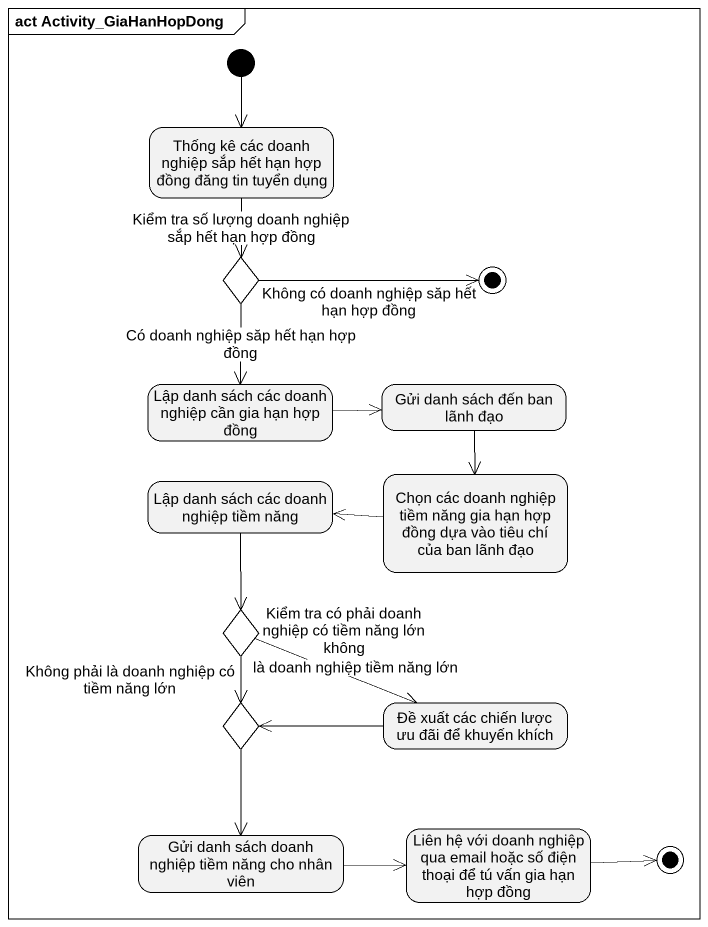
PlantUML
@startuml
mainframe act Activity_GiaHanHopDong
hide empty description
state "Thống kê các doanh nghiệp sắp hết hạn hợp đồng đăng tin tuyển dụng" as Thống_kê_các_doanh_nghiệp
state choice1 <<choice>>
state final1 <<end>>
state "Lập danh sách các doanh nghiệp cần gia hạn hợp đồng" as Lập_danh_sách_các_doanh
state "Gửi danh sách đến ban lãnh đạo" as Gửi_danh_sách_đến_ban_lãnh
state "Lập danh sách các doanh nghiệp tiềm năng" as Lập_danh_sách_các_doanh_2
state "Chọn các doanh nghiệp tiềm năng gia hạn hợp đồng dựa vào tiêu chí của ban lãnh đạo" as Chọn_các_doanh_nghiệp_tiềm
state "Kiểm tra có phải doanh nghiệp có tiềm năng lớn không" as Kiểm_tra_có_phải_doanh <<choice>>
state choice2 <<choice>>
state "Đề xuất các chiến lược ưu đãi để khuyến khích" as Đề_xuất_các_chiến_lược_ưu
state "Gửi danh sách doanh nghiệp tiềm năng cho nhân viên" as Gửi_danh_sách_doanh_nghiệp
state "Liên hệ với doanh nghiệp qua email hoặc số điện thoại để tú vấn gia hạn hợp đồng" as Liên_hệ_với_doanh_nghiệp
state final2 <<end>>
[*] --> Thống_kê_các_doanh_nghiệp
Thống_kê_các_doanh_nghiệp --> choice1 : Kiểm tra số lượng doanh nghiệp sắp hết hạn hợp đồng
choice1 -right-> final1 : Không có doanh nghiệp săp hết hạn hợp đồng
choice1 --> Lập_danh_sách_các_doanh : Có doanh nghiệp săp hết hạn hợp đồng
Lập_danh_sách_các_doanh -right-> Gửi_danh_sách_đến_ban_lãnh
Gửi_danh_sách_đến_ban_lãnh --> Chọn_các_doanh_nghiệp_tiềm
Lập_danh_sách_các_doanh_2 --> Kiểm_tra_có_phải_doanh
Chọn_các_doanh_nghiệp_tiềm -left-> Lập_danh_sách_các_doanh_2
Kiểm_tra_có_phải_doanh --> choice2 : Không phải là doanh nghiệp có tiềm năng lớn
Kiểm_tra_có_phải_doanh -right-> Đề_xuất_các_chiến_lược_ưu : là doanh nghiệp tiềm năng lớn
choice2 --> Gửi_danh_sách_doanh_nghiệp
Đề_xuất_các_chiến_lược_ưu -left-> choice2
Gửi_danh_sách_doanh_nghiệp -right-> Liên_hệ_với_doanh_nghiệp
Liên_hệ_với_doanh_nghiệp -right-> final2
@enduml
